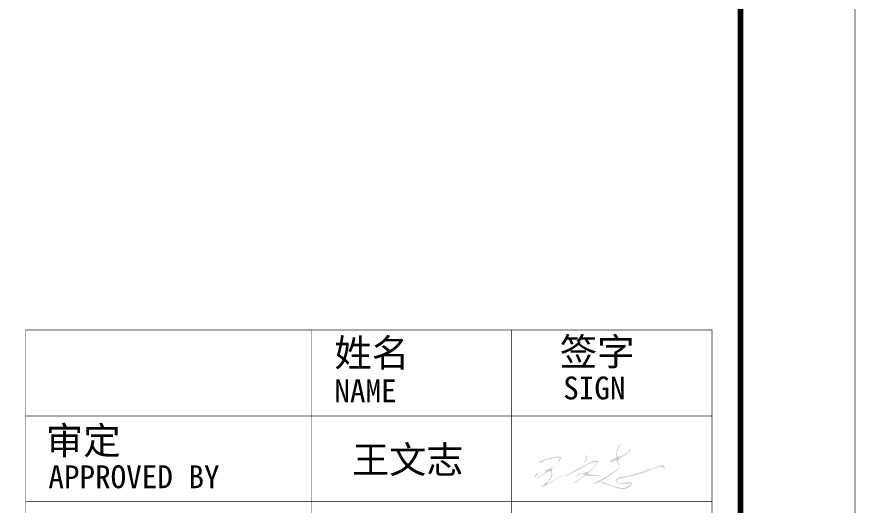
# Model space of a CAD drawing. Extents: x -415214 to 475089, y -207485 to 163917.
# Drawn here: x 467760 to 475089, y -4490 to -220 of the extents above; entities that cross this region are included whole.
import ezdxf
from ezdxf.enums import TextEntityAlignment as Align

# ---------------------------------------------------------------- set-up
doc = ezdxf.new("R2010")
doc.units = 0
doc.header["$LTSCALE"] = 800
doc.layers.get('0').update_dxf_attribs({"linetype": 'CONTINUOUS'})
doc.layers.add('水专业电子签名', color=7, linetype='CONTINUOUS')
doc.styles.add('华文细黑', font='STXIHEI.TTF', dxfattribs={"height": 10})
doc.styles.add('图签信息$0$华文细黑', font='STXIHEI.TTF', dxfattribs={"height": 10})

# ---------------------------------------------------------------- blocks, each defined once
blk = doc.blocks.new('图签信息')
at = {"const_width": 0.5}
blk.add_lwpolyline([(-65, 0), (0, 0), (0, 500.5), (-65, 500.5)], close=True, dxfattribs=at)
at = {"const_width": 0.05}
for points in [[(-62.5, 103.262), (-2.5, 103.262), (-2.5, 163.262), (-62.5, 163.262), (-62.5, 103.262)], [(-37.5, 163.262), (-37.5, 103.262)], [(-20, 163.262), (-20, 103.262)], [(-62.5, 155.762), (-2.5, 155.762)], [(-62.5, 148.262), (-2.5, 148.262)]]:
    blk.add_lwpolyline(points, dxfattribs=at)
at = {"style": '图签信息$0$华文细黑'}
for s, height, p in [('姓名', 2.4, (-35.504, 162.474)), ('签字', 2.4, (-15.806, 162.568)), ('SIGN', 2, (-15.5, 159.201)), ('NAME', 2, (-35.5, 158.956)), ('审定', 2.4, (-60.729, 154.808)), ('APPROVED BY', 2, (-60.5, 151.442))]:
    blk.add_text(s, height=height, dxfattribs=at).set_placement(p, align=Align.TOP_LEFT)
blk = doc.blocks.new('图签-A1')
at = {"color": 2}
blk.add_blockref('图签信息', (0, 0), dxfattribs=at)
blk = doc.blocks.new('图框-A1')
at = {"const_width": 0.05}
blk.add_lwpolyline([(0, 0), (841, 0), (841, 594), (0, 594)], close=True, dxfattribs=at)
blk = doc.blocks.new('104 13#平面_t3')
at = {"xscale": 100, "yscale": 100, "zscale": 100}
for name, p in [('图框-A1', (-10634.5, -20285.2)), ('图签-A1', (72465.5, -19285.2))]:
    blk.add_blockref(name, p, dxfattribs=at)
blk = doc.blocks.new('A$C42885E76')
h = blk.add_hatch(color=256)
edge = h.paths.add_edge_path()
edge.add_spline(control_points=[(-53.55, 19.03), (-54.59, 19.03), (-50.77, 19.97), (-50.91, 17.71)], knot_values=[0, 0, 0, 0, 1, 1, 1, 1], degree=3, periodic=0)
edge.add_spline(control_points=[(-50.91, 17.71), (-51.02, 15.98), (-52.51, 14.85), (-53.53, 13.63)], knot_values=[0, 0, 0, 0, 1, 1, 1, 1], degree=3, periodic=0)
edge.add_spline(control_points=[(-53.53, 13.63), (-54.51, 12.47), (-51.76, 16.21), (-51.54, 17.74)], knot_values=[0, 0, 0, 0, 1, 1, 1, 1], degree=3, periodic=0)
edge.add_spline(control_points=[(-51.54, 17.74), (-51.34, 19.07), (-52.21, 19.02), (-53.55, 19.03)], knot_values=[0, 0, 0, 0, 1, 1, 1, 1], degree=3, periodic=0)
edge = h.paths.add_edge_path(flags=16)
edge.add_spline(control_points=[(-89.1, 3.47), (-89.36, 1.49), (-81.97, 5.85), (-81.37, 7.64)], knot_values=[0, 0, 0, 0, 1, 1, 1, 1], degree=3, periodic=0)
edge.add_spline(control_points=[(-81.37, 7.64), (-80.78, 9.42), (-88.84, 5.44), (-89.1, 3.47)], knot_values=[0, 0, 0, 0, 1, 1, 1, 1], degree=3, periodic=0)
edge = h.paths.add_edge_path()
edge.add_spline(control_points=[(-81.43, -2.59), (-71.62, 2.97), (-67.84, 5.31), (-66.02, 6.11)], knot_values=[0, 0, 0, 0, 1, 1, 1, 1], degree=3, periodic=0)
edge.add_spline(control_points=[(-66.02, 6.11), (-69.99, 4.81), (-76.71, -0.04), (-81.02, -1.39)], knot_values=[0, 0, 0, 0, 1, 1, 1, 1], degree=3, periodic=0)
edge.add_spline(control_points=[(-81.02, -1.39), (-80, 0.38), (-78.23, 1.58), (-77.23, 3.25)], knot_values=[0, 0, 0, 0, 1, 1, 1, 1], degree=3, periodic=0)
edge.add_spline(control_points=[(-77.23, 3.25), (-76.1, 5.15), (-76.44, 6.01), (-76.96, 8.12)], knot_values=[0, 0, 0, 0, 1, 1, 1, 1], degree=3, periodic=0)
edge.add_spline(control_points=[(-76.96, 8.12), (-77.49, 10.29), (-74.89, 11.27), (-73.04, 13.14)], knot_values=[0, 0, 0, 0, 1, 1, 1, 1], degree=3, periodic=0)
edge.add_spline(control_points=[(-73.04, 13.14), (-70.19, 16.02), (-69.23, 18.75), (-71.41, 18.64)], knot_values=[0, 0, 0, 0, 1, 1, 1, 1], degree=3, periodic=0)
edge.add_spline(control_points=[(-71.41, 18.64), (-76.66, 18.37), (-88.23, 14.55), (-86.51, 14.01)], knot_values=[0, 0, 0, 0, 1, 1, 1, 1], degree=3, periodic=0)
edge.add_spline(control_points=[(-86.51, 14.01), (-84.82, 13.48), (-83.6, 15.16), (-82.07, 15.65)], knot_values=[0, 0, 0, 0, 1, 1, 1, 1], degree=3, periodic=0)
edge.add_spline(control_points=[(-82.07, 15.65), (-80.41, 16.18), (-70.58, 19.02), (-71.04, 17.25)], knot_values=[0, 0, 0, 0, 1, 1, 1, 1], degree=3, periodic=0)
edge.add_spline(control_points=[(-71.04, 17.25), (-73.21, 8.83), (-84.01, 8.9), (-90.02, 4.61)], knot_values=[0, 0, 0, 0, 1, 1, 1, 1], degree=3, periodic=0)
edge.add_spline(control_points=[(-90.02, 4.61), (-89.67, 3.32), (-87.82, 2.54), (-86.55, 3.13)], knot_values=[0, 0, 0, 0, 1, 1, 1, 1], degree=3, periodic=0)
edge.add_spline(control_points=[(-86.55, 3.13), (-84.65, 4.01), (-83.17, 5.23), (-81.46, 6.46)], knot_values=[0, 0, 0, 0, 1, 1, 1, 1], degree=3, periodic=0)
edge.add_spline(control_points=[(-81.46, 6.46), (-78.66, 8.47), (-77.91, 8.03), (-77.42, 6.96)], knot_values=[0, 0, 0, 0, 1, 1, 1, 1], degree=3, periodic=0)
edge.add_spline(control_points=[(-77.42, 6.96), (-76.64, 5.28), (-77.58, 3.56), (-78.66, 2.22)], knot_values=[0, 0, 0, 0, 1, 1, 1, 1], degree=3, periodic=0)
edge.add_spline(control_points=[(-78.66, 2.22), (-80.19, 0.32), (-82.26, -1.43), (-83.48, -2.93)], knot_values=[0, 0, 0, 0, 1, 1, 1, 1], degree=3, periodic=0)
edge.add_spline(control_points=[(-83.48, -2.93), (-85.61, -5.54), (-84.79, -4.5), (-81.43, -2.59)], knot_values=[0, 0, 0, 0, 1, 1, 1, 1], degree=3, periodic=0)
edge = h.paths.add_edge_path()
edge.add_spline(control_points=[(-49, 4.24), (-46.55, 4.11), (-43.58, 4.74), (-41.01, 4.11)], knot_values=[0, 0, 0, 0, 1, 1, 1, 1], degree=3, periodic=0)
edge.add_spline(control_points=[(-41.01, 4.11), (-43.01, 5.35), (-51.74, 4.87), (-50.48, 6.08)], knot_values=[0, 0, 0, 0, 1, 1, 1, 1], degree=3, periodic=0)
edge.add_spline(control_points=[(-50.48, 6.08), (-49.36, 7.13), (-41.75, 13.93), (-43.02, 15.13)], knot_values=[0, 0, 0, 0, 1, 1, 1, 1], degree=3, periodic=0)
edge.add_spline(control_points=[(-43.02, 15.13), (-44.12, 16.18), (-45.71, 15.48), (-46.96, 14.99)], knot_values=[0, 0, 0, 0, 1, 1, 1, 1], degree=3, periodic=0)
edge.add_spline(control_points=[(-46.96, 14.99), (-48.63, 14.33), (-65.1, 5.76), (-66.49, 4.63)], knot_values=[0, 0, 0, 0, 1, 1, 1, 1], degree=3, periodic=0)
edge.add_spline(control_points=[(-66.49, 4.63), (-68.44, 3.05), (-66.34, 4.33), (-64.97, 4.96)], knot_values=[0, 0, 0, 0, 1, 1, 1, 1], degree=3, periodic=0)
edge.add_spline(control_points=[(-64.97, 4.96), (-63.2, 5.78), (-61.66, 6.51), (-60.14, 7.32)], knot_values=[0, 0, 0, 0, 1, 1, 1, 1], degree=3, periodic=0)
edge.add_spline(control_points=[(-60.14, 7.32), (-49.61, 12.89), (-48.88, 14.48), (-43.01, 14.61)], knot_values=[0, 0, 0, 0, 1, 1, 1, 1], degree=3, periodic=0)
edge.add_spline(control_points=[(-43.01, 14.61), (-44.16, 13.1), (-45.51, 11.38), (-46.97, 10.06)], knot_values=[0, 0, 0, 0, 1, 1, 1, 1], degree=3, periodic=0)
edge.add_spline(control_points=[(-46.97, 10.06), (-48.35, 8.83), (-49.64, 7.21), (-51.57, 6.94)], knot_values=[0, 0, 0, 0, 1, 1, 1, 1], degree=3, periodic=0)
edge.add_spline(control_points=[(-51.57, 6.94), (-54.37, 6.54), (-58.46, 6.16), (-59.01, 3.37)], knot_values=[0, 0, 0, 0, 1, 1, 1, 1], degree=3, periodic=0)
edge.add_spline(control_points=[(-59.01, 3.37), (-59.22, 2.3), (-58.03, 4.38), (-56.76, 5.17)], knot_values=[0, 0, 0, 0, 1, 1, 1, 1], degree=3, periodic=0)
edge.add_spline(control_points=[(-56.76, 5.17), (-55.48, 5.97), (-53.96, 6), (-52.51, 6.11)], knot_values=[0, 0, 0, 0, 1, 1, 1, 1], degree=3, periodic=0)
edge.add_spline(control_points=[(-52.51, 6.11), (-53.46, 4.42), (-55.03, 3.2), (-56.5, 2.1)], knot_values=[0, 0, 0, 0, 1, 1, 1, 1], degree=3, periodic=0)
edge.add_spline(control_points=[(-56.5, 2.1), (-57.67, 1.22), (-62.15, -1.51), (-60.5, -0.96)], knot_values=[0, 0, 0, 0, 1, 1, 1, 1], degree=3, periodic=0)
edge.add_spline(control_points=[(-60.5, -0.96), (-57.56, 0.03), (-55.26, 2.65), (-53.12, 4.2)], knot_values=[0, 0, 0, 0, 1, 1, 1, 1], degree=3, periodic=0)
edge.add_spline(control_points=[(-53.12, 4.2), (-51.89, 5.09), (-50.29, 4.3), (-49, 4.24)], knot_values=[0, 0, 0, 0, 1, 1, 1, 1], degree=3, periodic=0)
edge = h.paths.add_edge_path()
edge.add_spline(control_points=[(-28.16, 14.25), (-29.24, 17.9), (-22.33, 18.7), (-19, 22.61)], knot_values=[0, 0, 0, 0, 1, 1, 1, 1], degree=3, periodic=0)
edge.add_spline(control_points=[(-19, 22.61), (-19.58, 24.38), (-20.48, 25.47), (-22.48, 26.63)], knot_values=[0, 0, 0, 0, 1, 1, 1, 1], degree=3, periodic=0)
edge.add_spline(control_points=[(-22.48, 26.63), (-23.9, 27.46), (-26.02, 28.46), (-27.14, 27.31)], knot_values=[0, 0, 0, 0, 1, 1, 1, 1], degree=3, periodic=0)
edge.add_spline(control_points=[(-27.14, 27.31), (-29.1, 25.29), (-29.37, 22.38), (-29.49, 19.61)], knot_values=[0, 0, 0, 0, 1, 1, 1, 1], degree=3, periodic=0)
edge.add_spline(control_points=[(-29.49, 19.61), (-29.55, 18.13), (-28.95, 18.25), (-30.15, 17.39)], knot_values=[0, 0, 0, 0, 1, 1, 1, 1], degree=3, periodic=0)
edge.add_spline(control_points=[(-30.15, 17.39), (-31.18, 16.66), (-35.04, 15.47), (-34.05, 14.55)], knot_values=[0, 0, 0, 0, 1, 1, 1, 1], degree=3, periodic=0)
edge.add_spline(control_points=[(-34.05, 14.55), (-32.69, 13.28), (-32.42, 15.77), (-29.97, 15.77)], knot_values=[0, 0, 0, 0, 1, 1, 1, 1], degree=3, periodic=0)
edge.add_spline(control_points=[(-29.97, 15.77), (-27.98, 15.77), (-30.66, 16.01), (-26.51, 11.11)], knot_values=[0, 0, 0, 0, 1, 1, 1, 1], degree=3, periodic=0)
edge.add_spline(control_points=[(-26.51, 11.11), (-37.22, 2.28), (-47.95, -1.45), (-46, -1.46)], knot_values=[0, 0, 0, 0, 1, 1, 1, 1], degree=3, periodic=0)
edge.add_spline(control_points=[(-46, -1.46), (-42.59, -1.49), (-26.45, 9.26), (-26.54, 11.16)], knot_values=[0, 0, 0, 0, 1, 1, 1, 1], degree=3, periodic=0)
edge.add_spline(control_points=[(-26.54, 11.16), (-26.61, 12.38), (-27.83, 13.15), (-28.16, 14.25)], knot_values=[0, 0, 0, 0, 1, 1, 1, 1], degree=3, periodic=0)
edge = h.paths.add_edge_path()
edge.add_spline(control_points=[(-23.46, 20.07), (-21.99, 20.86), (-19.81, 21.7), (-19.89, 23.53)], knot_values=[0, 0, 0, 0, 1, 1, 1, 1], degree=3, periodic=0)
edge.add_spline(control_points=[(-19.89, 23.53), (-20.01, 25.94), (-25.66, 29.27), (-27.26, 26.49)], knot_values=[0, 0, 0, 0, 1, 1, 1, 1], degree=3, periodic=0)
edge.add_spline(control_points=[(-27.26, 26.49), (-28.15, 24.93), (-30.09, 19.1), (-28.43, 18.53)], knot_values=[0, 0, 0, 0, 1, 1, 1, 1], degree=3, periodic=0)
edge.add_spline(control_points=[(-28.43, 18.53), (-26.61, 17.9), (-24.97, 19.26), (-23.46, 20.07)], knot_values=[0, 0, 0, 0, 1, 1, 1, 1], degree=3, periodic=0)
edge = h.paths.add_edge_path()
edge.add_spline(control_points=[(5.76, 11.12), (6.16, 9.84), (6.07, 10.08), (7, 9.11)], knot_values=[0, 0, 0, 0, 1, 1, 1, 1], degree=3, periodic=0)
edge.add_spline(control_points=[(7, 9.11), (3.55, 10.91), (5.04, 11.24), (3.58, 11.24)], knot_values=[0, 0, 0, 0, 1, 1, 1, 1], degree=3, periodic=0)
edge.add_spline(control_points=[(3.58, 11.24), (0.27, 11.24), (-6.87, 7.18), (-15.44, 4.9)], knot_values=[0, 0, 0, 0, 1, 1, 1, 1], degree=3, periodic=0)
edge.add_spline(control_points=[(-15.44, 4.9), (-21.1, 3.39), (-29.28, 2.54), (-29.46, 0.68)], knot_values=[0, 0, 0, 0, 1, 1, 1, 1], degree=3, periodic=0)
edge.add_spline(control_points=[(-29.46, 0.68), (-29.69, -1.79), (-23.56, -0.51), (-20.53, -0.3)], knot_values=[0, 0, 0, 0, 1, 1, 1, 1], degree=3, periodic=0)
edge.add_spline(control_points=[(-20.53, -0.3), (-18.92, -0.18), (-17.08, -0.67), (-18.7, -2.72)], knot_values=[0, 0, 0, 0, 1, 1, 1, 1], degree=3, periodic=0)
edge.add_spline(control_points=[(-18.7, -2.72), (-19.78, -4.08), (-21.37, -4.9), (-23.06, -5.2)], knot_values=[0, 0, 0, 0, 1, 1, 1, 1], degree=3, periodic=0)
edge.add_spline(control_points=[(-23.06, -5.2), (-26.96, -5.87), (-29.05, -4.4), (-35.53, -2.42)], knot_values=[0, 0, 0, 0, 1, 1, 1, 1], degree=3, periodic=0)
edge.add_spline(control_points=[(-35.53, -2.42), (-36.81, -2.03), (-37.92, -1.66), (-39.14, -1.13)], knot_values=[0, 0, 0, 0, 1, 1, 1, 1], degree=3, periodic=0)
edge.add_spline(control_points=[(-39.14, -1.13), (-40.07, -0.73), (-40.33, -1.44), (-40.66, -0.48)], knot_values=[0, 0, 0, 0, 1, 1, 1, 1], degree=3, periodic=0)
edge.add_spline(control_points=[(-40.66, -0.48), (-41.28, 1.32), (-36.86, -1.89), (-28.06, -4.08)], knot_values=[0, 0, 0, 0, 1, 1, 1, 1], degree=3, periodic=0)
edge.add_spline(control_points=[(-28.06, -4.08), (-26.42, -4.48), (-24.75, -4.92), (-23.11, -4.52)], knot_values=[0, 0, 0, 0, 1, 1, 1, 1], degree=3, periodic=0)
edge.add_spline(control_points=[(-23.11, -4.52), (-21.25, -4.05), (-19.73, -2.81), (-18.5, -1.39)], knot_values=[0, 0, 0, 0, 1, 1, 1, 1], degree=3, periodic=0)
edge.add_spline(control_points=[(-18.5, -1.39), (-22.45, -1.43), (-23.16, -1.43), (-25.01, -1.38)], knot_values=[0, 0, 0, 0, 1, 1, 1, 1], degree=3, periodic=0)
edge.add_spline(control_points=[(-25.01, -1.38), (-26.85, -1.34), (-30.01, -1.03), (-30.05, 0.58)], knot_values=[0, 0, 0, 0, 1, 1, 1, 1], degree=3, periodic=0)
edge.add_spline(control_points=[(-30.05, 0.58), (-30.13, 3.9), (-23.09, 3.64), (-19.48, 4.65)], knot_values=[0, 0, 0, 0, 1, 1, 1, 1], degree=3, periodic=0)
edge.add_spline(control_points=[(-19.48, 4.65), (-15.09, 5.87), (-10.19, 7.06), (-6, 9.11)], knot_values=[0, 0, 0, 0, 1, 1, 1, 1], degree=3, periodic=0)
edge.add_spline(control_points=[(-6, 9.11), (-2.01, 9), (4.76, 14.29), (5.76, 11.12)], knot_values=[0, 0, 0, 0, 1, 1, 1, 1], degree=3, periodic=0)
blk = doc.blocks.new('A$C76B8623A')
at = {"layer": '水专业电子签名', "xscale": 12, "yscale": 12, "zscale": 12}
blk.add_blockref('A$C42885E76', (2731.7, -75), dxfattribs=at)
at = {"layer": '水专业电子签名', "style": '华文细黑'}
blk.add_text('王文志', height=240, dxfattribs=at).set_placement((45.4, 240), align=Align.TOP_LEFT)

msp = doc.modelspace()

# ---------------------------------------------------------------- block references
msp.add_blockref('104 13#平面_t3', (401620.6, 0))
at = {"xscale": 0.99, "yscale": 0.99, "zscale": 0.99}
msp.add_blockref('A$C76B8623A', (470646.4, -4210.8), dxfattribs=at)

doc.saveas('drawing.dxf')
